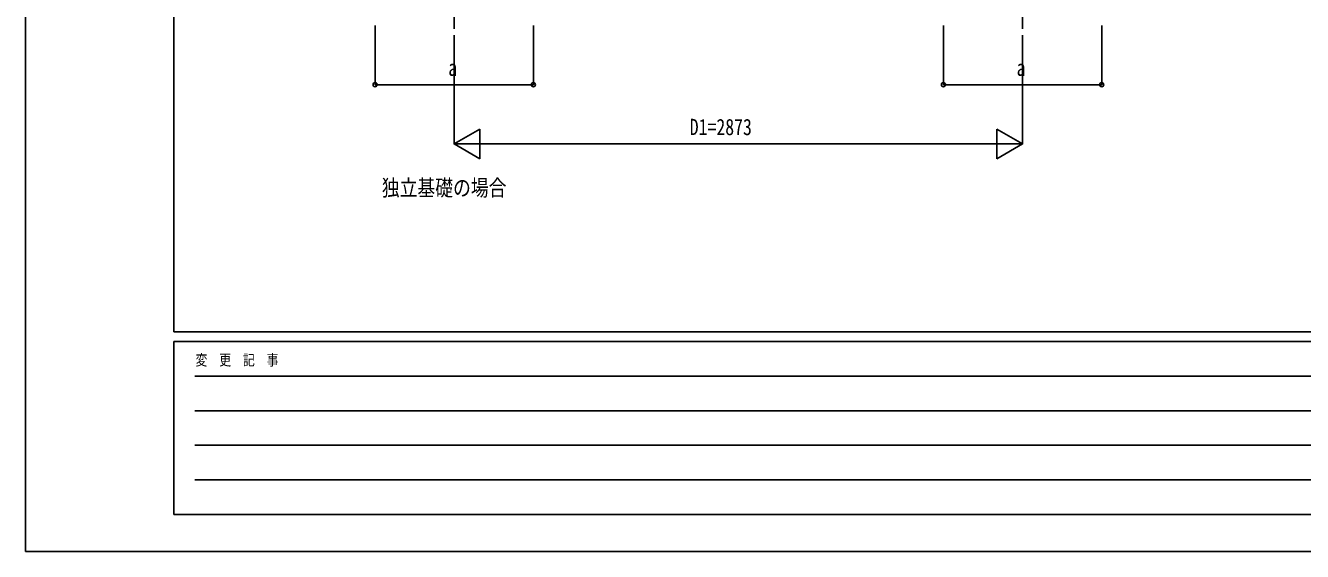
# Model space of a CAD drawing. Units: millimetres, scale not verified. Extents: x -10512 to 10512, y -7425 to 7425.
# Drawn here: x -10512 to -4058, y -7425 to -4763 of the extents above; entities that cross this region are included whole.
import ezdxf
from ezdxf.enums import TextEntityAlignment as Align

# ---------------------------------------------------------------- set-up
doc = ezdxf.new("R2010")
doc.units = ezdxf.units.MM
doc.header["$LTSCALE"] = 40
for name, color, linetype in [('0-2_USER1', 3, 'Continuous'), ('0-4_YKK_12', 2, 'Continuous'), ('0-7_YKK_D', 6, 'Continuous'), ('0-8_YKK_ZWAK', 7, 'Continuous')]:
    doc.layers.add(name, color=color, linetype=linetype)
doc.styles.add('ＭＳ ゴシック', font='')
doc.styles.get('ＭＳ ゴシック').set_extended_font_data('MS Gothic')

msp = doc.modelspace()

# ---------------------------------------------------------------- linework, layer by layer
at = {"layer": '0-4_YKK_12'}
for p, q in [((-5472.39, -4779.02), (-5472.39, -1788.47)), ((-8345.39, -4779.02), (-8345.39, -1866.93))]:
    msp.add_line(p, q, dxfattribs=at)
at = {"layer": '0-7_YKK_D'}
for p, q in [((-8745.39, -4763.5), (-8745.39, -5063.5)), ((-7945.39, -4763.5), (-7945.39, -5063.5)), ((-5872.39, -4763.5), (-5872.39, -5063.5)), ((-5072.39, -4763.5), (-5072.39, -5063.5)), ((-8345.39, -4812.5), (-8345.39, -5363.5)), ((-5472.39, -4812.5), (-5472.39, -5363.5)), ((-8745.39, -5062.5), (-7945.39, -5062.5)), ((-5872.39, -5062.5), (-5072.39, -5062.5)), ((-8345.39, -5362.5), (-8215.49, -5287.5)), ((-8215.49, -5437.5), (-8215.49, -5287.5)), ((-5472.39, -5362.5), (-5602.3, -5287.5)), ((-5602.3, -5287.5), (-5602.3, -5437.5)), ((-8345.39, -5362.5), (-8215.49, -5437.5)), ((-8345.39, -5362.5), (-8085.59, -5362.5)), ((-8195.39, -5362.5), (-5622.39, -5362.5)), ((-5472.39, -5362.5), (-5732.2, -5362.5)), ((-5472.39, -5362.5), (-5602.3, -5437.5))]:
    msp.add_line(p, q, dxfattribs=at)
for centre in [(-8745.39, -5062.5), (-7945.39, -5062.5), (-5872.39, -5062.5), (-5072.39, -5062.5)]:
    msp.add_circle(centre, 10.62, dxfattribs=at)
at = {"layer": '0-8_YKK_ZWAK'}
for p, q in [((-9762.45, -6312.5), (-9762.45, 6937.5)), ((9737.55, -6312.5), (-9762.45, -6312.5)), ((-3262.45, -6362.5), (-9762.45, -6362.5)), ((-9762.45, -7237.5), (-9762.45, -6362.5)), ((-9656.2, -6537.5), (-3387.45, -6537.5)), ((-9656.2, -6712.5), (-3387.45, -6712.5)), ((-9656.2, -6887.5), (-3387.45, -6887.5)), ((-9656.2, -7062.5), (-3387.45, -7062.5)), ((-9762.45, -7237.5), (-3262.45, -7237.5))]:
    msp.add_line(p, q, dxfattribs=at)
msp.add_lwpolyline([(-10512.5, -7425), (10512.5, -7425), (10512.5, 7425), (-10512.5, 7425)], close=True, dxfattribs=at)

# ---------------------------------------------------------------- texts
at = {"layer": '0-2_USER1', "style": 'ＭＳ ゴシック', "width": 0.8}
msp.add_text('独立基礎の場合', height=82.48, dxfattribs=at).set_placement((-8711.39, -5650.25), align=Align.BOTTOM_LEFT)
at = {"layer": '0-7_YKK_D', "style": 'ＭＳ ゴシック', "width": 0.8}
for s, p in [('a', (-8375.39, -5042.5)), ('a', (-5502.39, -5042.5)), ('D1=2873', (-7154.89, -5342.5))]:
    msp.add_text(s, height=82.48, dxfattribs=at).set_placement(p, align=Align.BOTTOM_LEFT)
at = {"layer": '0-8_YKK_ZWAK', "style": 'ＭＳ ゴシック', "width": 0.8}
msp.add_text('変  更  記  事', height=54.99, dxfattribs=at).set_placement((-9653.28, -6500), align=Align.BOTTOM_LEFT)

doc.saveas('drawing.dxf')
